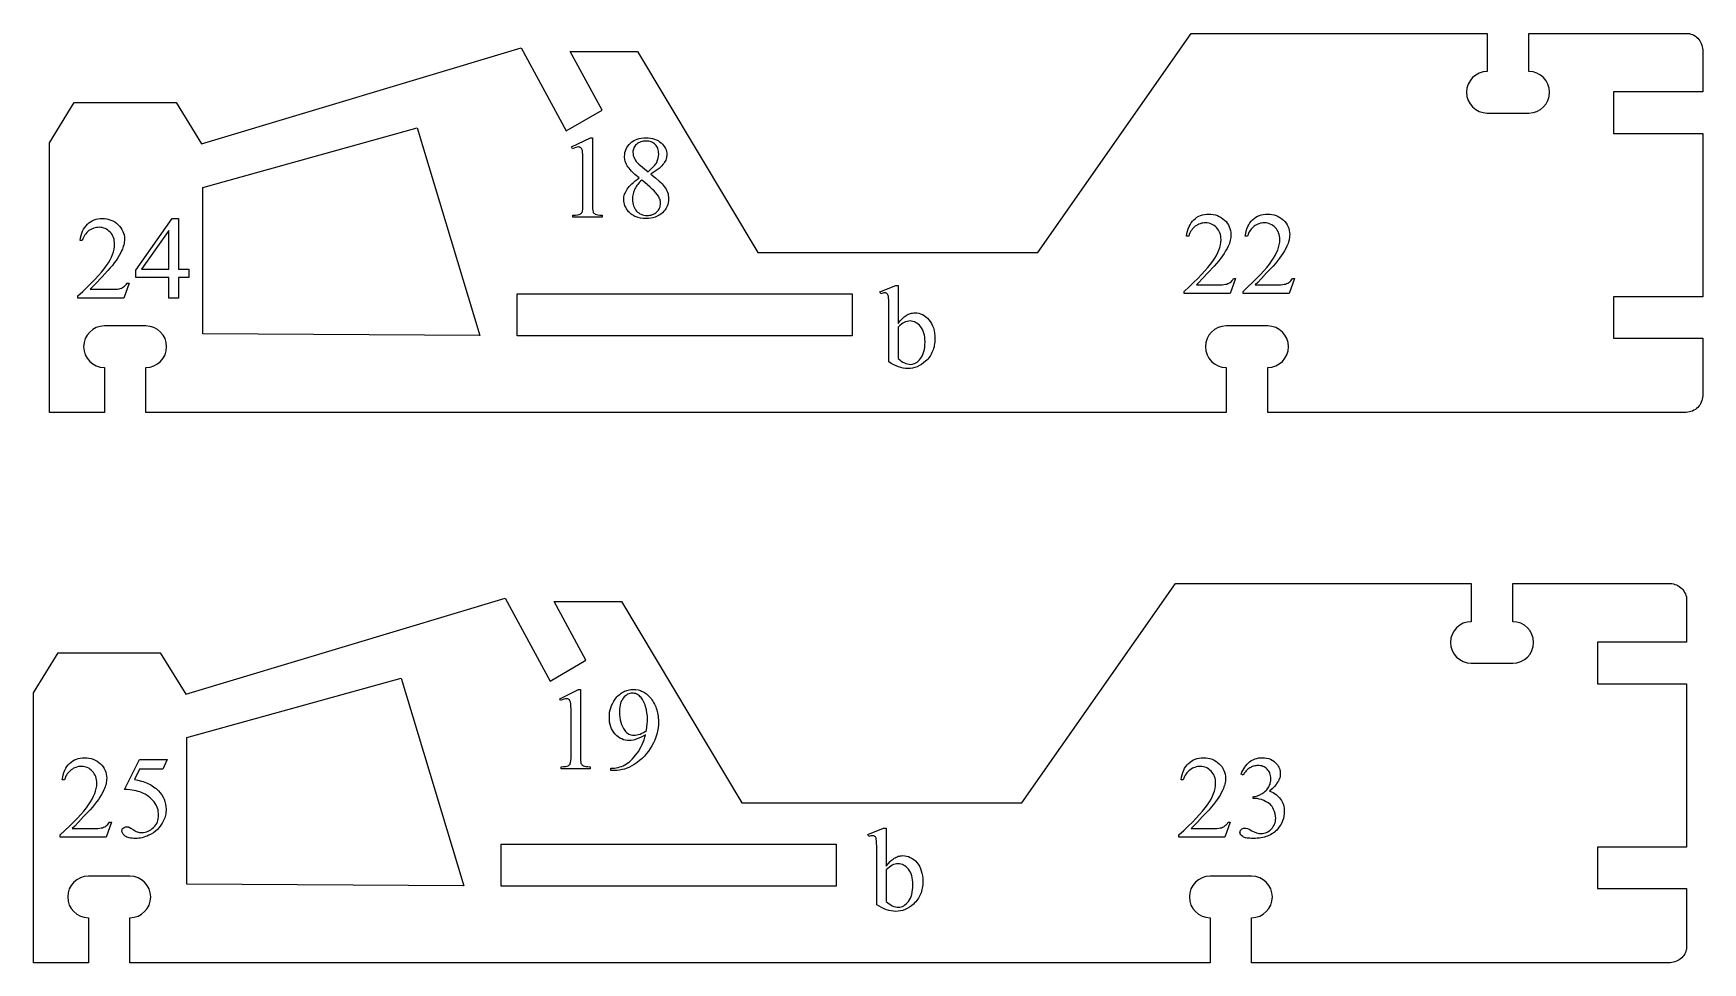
# Model space of a CAD drawing. Extents: x 6 to 600, y -207 to 349.
# Drawn here: x 392.1 to 512.7, y 15 to 82.2 of the extents above; entities that cross this region are included whole.
import ezdxf

# ---------------------------------------------------------------- set-up
doc = ezdxf.new("R2010")
doc.units = 0
doc.header["$MEASUREMENT"] = 0
for name, color, linetype in [('EXT', 1, 'CONTINUOUS'), ('INT', 5, 'CONTINUOUS'), ('TEXT', 18, 'CONTINUOUS')]:
    doc.layers.add(name, color=color, linetype=linetype)

msp = doc.modelspace()

# ---------------------------------------------------------------- linework, layer by layer
at = {"layer": 'EXT'}
for points in [[(395.01, 77.15), (402.36, 77.15), (404.21, 74.17), (427.29, 81.1), (430.54, 75.1), (433.14, 76.61), (430.84, 80.85), (435.71, 80.85), (444.41, 66.3), (464.63, 66.3), (475.72, 82.15), (497.11, 82.15), (497.11, 79.39, 1), (497.11, 76.39), (500.11, 76.39, 1), (500.11, 79.39), (500.11, 82.15), (511.47, 82.15), (511.59, 82.15), (511.71, 82.13), (511.82, 82.1), (511.93, 82.06), (512.04, 82.01), (512.14, 81.95), (512.23, 81.88), (512.31, 81.8), (512.39, 81.71), (512.46, 81.62), (512.52, 81.52), (512.57, 81.42), (512.61, 81.31), (512.64, 81.19), (512.66, 81.07), (512.67, 80.95), (512.67, 77.92), (506.23, 77.92), (506.23, 74.92), (512.67, 74.92), (512.67, 63.11), (506.23, 63.11), (506.23, 60.11), (512.67, 60.11), (512.67, 55.95), (512.66, 55.83), (512.64, 55.71), (512.61, 55.6), (512.57, 55.49), (512.52, 55.38), (512.46, 55.28), (512.39, 55.19), (512.31, 55.1), (512.23, 55.03), (512.14, 54.96), (512.04, 54.9), (511.93, 54.85), (511.82, 54.81), (511.71, 54.78), (511.59, 54.76), (511.47, 54.75), (500.3, 54.75), (481.24, 54.75), (481.24, 58, 1), (481.24, 61), (478.24, 61, 1), (478.24, 58), (478.24, 54.75), (468.87, 54.75), (468.84, 54.75), (400.18, 54.75), (400.18, 58, 1), (400.18, 61), (397.18, 61, 1), (397.18, 58), (397.18, 54.75), (393.21, 54.75), (393.21, 74.25)], [(393.85, 37.37), (401.21, 37.37), (403.06, 34.39), (426.14, 41.33), (429.39, 35.33), (431.98, 36.83), (429.69, 41.07), (434.55, 41.07), (443.25, 26.52), (463.48, 26.52), (474.57, 42.37), (495.95, 42.37), (495.95, 39.62, 1), (495.95, 36.62), (498.95, 36.62, 1), (498.95, 39.62), (498.95, 42.37), (510.31, 42.37), (510.43, 42.37), (510.55, 42.35), (510.67, 42.32), (510.78, 42.28), (510.88, 42.23), (510.98, 42.17), (511.07, 42.1), (511.16, 42.02), (511.24, 41.94), (511.3, 41.84), (511.36, 41.74), (511.42, 41.64), (511.46, 41.53), (511.49, 41.41), (511.5, 41.3), (511.51, 41.17), (511.51, 38.14), (505.07, 38.14), (505.07, 35.14), (511.51, 35.14), (511.51, 23.33), (505.07, 23.33), (505.07, 20.33), (511.51, 20.33), (511.51, 16.17), (511.5, 16.05), (511.49, 15.93), (511.46, 15.82), (511.42, 15.71), (511.37, 15.6), (511.3, 15.5), (511.24, 15.41), (511.16, 15.33), (511.07, 15.25), (510.98, 15.18), (510.88, 15.12), (510.78, 15.07), (510.67, 15.03), (510.55, 15), (510.43, 14.98), (510.31, 14.97), (499.15, 14.97), (480.08, 14.97), (480.08, 18.22, 1), (480.08, 21.22), (477.08, 21.22, 1), (477.08, 18.22), (477.08, 14.97), (467.71, 14.97), (467.68, 14.97), (399.03, 14.97), (399.03, 18.22, 1), (399.03, 21.22), (396.03, 21.22, 1), (396.03, 18.22), (396.03, 14.97), (392.05, 14.97), (392.05, 34.47)]]:
    msp.add_lwpolyline(points, format="xyb", close=True, dxfattribs=at)
at = {"layer": 'INT'}
for points in [[(424.32, 60.3), (404.29, 60.42), (404.29, 71.02), (419.79, 75.32)], [(427, 63.31), (451.22, 63.31), (451.22, 60.28), (427, 60.28)], [(423.16, 20.52), (403.13, 20.64), (403.13, 31.24), (418.63, 35.54)], [(425.85, 23.53), (450.07, 23.53), (450.07, 20.5), (425.85, 20.5)]]:
    msp.add_lwpolyline(points, close=True, dxfattribs=at)
at = {"layer": 'TEXT'}
for points in [[(430.94, 73.94), (432.31, 74.6), (432.45, 74.6), (432.45, 69.85), (432.45, 69.64), (432.46, 69.47), (432.47, 69.34), (432.49, 69.26), (432.51, 69.21), (432.55, 69.16), (432.59, 69.12), (432.65, 69.09), (432.73, 69.06), (432.84, 69.04), (432.98, 69.02), (433.16, 69.02), (433.16, 68.86), (431.04, 68.86), (431.04, 69.02), (431.22, 69.02), (431.37, 69.04), (431.48, 69.06), (431.55, 69.08), (431.61, 69.12), (431.65, 69.15), (431.69, 69.2), (431.72, 69.25), (431.74, 69.32), (431.75, 69.45), (431.76, 69.63), (431.76, 69.85), (431.76, 72.89), (431.76, 73.17), (431.75, 73.39), (431.74, 73.56), (431.72, 73.68), (431.7, 73.74), (431.68, 73.79), (431.65, 73.84), (431.61, 73.87), (431.57, 73.9), (431.53, 73.92), (431.48, 73.93), (431.43, 73.94), (431.35, 73.93), (431.25, 73.9), (431.13, 73.86), (431, 73.81)], [(435.82, 71.7), (435.52, 71.96), (435.39, 72.08), (435.27, 72.19), (435.17, 72.3), (435.09, 72.4), (435.02, 72.49), (434.96, 72.57), (434.92, 72.66), (434.88, 72.74), (434.84, 72.83), (434.82, 72.91), (434.8, 73), (434.78, 73.09), (434.77, 73.17), (434.77, 73.26), (434.78, 73.4), (434.8, 73.53), (434.83, 73.65), (434.88, 73.77), (434.93, 73.89), (435.01, 74), (435.09, 74.11), (435.19, 74.21), (435.3, 74.3), (435.42, 74.38), (435.55, 74.45), (435.68, 74.5), (435.83, 74.55), (435.98, 74.58), (436.15, 74.6), (436.32, 74.6), (436.48, 74.6), (436.64, 74.58), (436.79, 74.55), (436.93, 74.51), (437.06, 74.46), (437.19, 74.4), (437.3, 74.32), (437.41, 74.23), (437.51, 74.14), (437.59, 74.04), (437.66, 73.94), (437.72, 73.84), (437.77, 73.73), (437.8, 73.62), (437.82, 73.51), (437.83, 73.39), (437.82, 73.31), (437.81, 73.23), (437.8, 73.15), (437.77, 73.07), (437.74, 72.99), (437.7, 72.91), (437.66, 72.83), (437.6, 72.75), (437.54, 72.67), (437.46, 72.58), (437.37, 72.49), (437.26, 72.39), (437.13, 72.29), (436.99, 72.19), (436.84, 72.09), (436.67, 71.98), (437, 71.71), (437.28, 71.47), (437.39, 71.37), (437.49, 71.27), (437.57, 71.17), (437.64, 71.09), (437.71, 70.98), (437.77, 70.88), (437.83, 70.77), (437.87, 70.66), (437.91, 70.54), (437.93, 70.43), (437.95, 70.31), (437.95, 70.2), (437.94, 70.05), (437.92, 69.91), (437.89, 69.78), (437.84, 69.65), (437.77, 69.52), (437.7, 69.4), (437.6, 69.29), (437.5, 69.18), (437.38, 69.08), (437.26, 69), (437.12, 68.93), (436.98, 68.87), (436.82, 68.82), (436.66, 68.79), (436.49, 68.77), (436.31, 68.76), (436.12, 68.77), (435.93, 68.79), (435.76, 68.83), (435.6, 68.89), (435.52, 68.92), (435.45, 68.96), (435.38, 69), (435.31, 69.04), (435.24, 69.09), (435.18, 69.15), (435.12, 69.2), (435.06, 69.26), (434.98, 69.37), (434.91, 69.47), (434.85, 69.58), (434.8, 69.69), (434.76, 69.8), (434.73, 69.91), (434.71, 70.03), (434.71, 70.14), (434.71, 70.24), (434.72, 70.33), (434.74, 70.42), (434.77, 70.52), (434.81, 70.61), (434.85, 70.7), (434.9, 70.79), (434.96, 70.88), (435.03, 70.98), (435.11, 71.07), (435.2, 71.17), (435.3, 71.27), (435.41, 71.37), (435.54, 71.48), (435.68, 71.59)], [(436.47, 72.14), (436.7, 72.35), (436.88, 72.54), (436.95, 72.63), (437.02, 72.71), (437.07, 72.78), (437.1, 72.85), (437.16, 72.98), (437.2, 73.12), (437.23, 73.27), (437.24, 73.43), (437.23, 73.54), (437.22, 73.64), (437.2, 73.73), (437.18, 73.82), (437.14, 73.9), (437.1, 73.98), (437.05, 74.05), (436.99, 74.12), (436.93, 74.17), (436.86, 74.22), (436.78, 74.27), (436.7, 74.3), (436.62, 74.33), (436.53, 74.35), (436.43, 74.36), (436.32, 74.36), (436.22, 74.36), (436.12, 74.35), (436.03, 74.33), (435.94, 74.3), (435.86, 74.27), (435.78, 74.23), (435.71, 74.18), (435.64, 74.12), (435.57, 74.06), (435.52, 73.99), (435.47, 73.92), (435.44, 73.85), (435.41, 73.78), (435.39, 73.7), (435.37, 73.63), (435.37, 73.55), (435.38, 73.44), (435.4, 73.33), (435.43, 73.22), (435.48, 73.11), (435.54, 73.01), (435.61, 72.9), (435.7, 72.8), (435.79, 72.7)], [(436.02, 71.54), (435.93, 71.46), (435.86, 71.39), (435.78, 71.31), (435.72, 71.23), (435.66, 71.15), (435.6, 71.07), (435.55, 70.99), (435.51, 70.91), (435.47, 70.82), (435.44, 70.73), (435.41, 70.64), (435.38, 70.55), (435.37, 70.46), (435.35, 70.36), (435.34, 70.26), (435.34, 70.16), (435.35, 70.03), (435.36, 69.91), (435.38, 69.79), (435.41, 69.68), (435.46, 69.58), (435.51, 69.48), (435.57, 69.39), (435.63, 69.31), (435.71, 69.23), (435.79, 69.17), (435.88, 69.11), (435.97, 69.07), (436.06, 69.03), (436.16, 69.01), (436.27, 68.99), (436.38, 68.99), (436.49, 68.99), (436.59, 69), (436.69, 69.02), (436.78, 69.05), (436.87, 69.09), (436.95, 69.13), (437.03, 69.18), (437.1, 69.24), (437.16, 69.3), (437.21, 69.37), (437.26, 69.44), (437.3, 69.52), (437.33, 69.6), (437.35, 69.68), (437.36, 69.77), (437.37, 69.85), (437.36, 69.93), (437.36, 70), (437.34, 70.07), (437.33, 70.14), (437.3, 70.2), (437.28, 70.27), (437.25, 70.33), (437.21, 70.39), (437.13, 70.5), (437.02, 70.63), (436.9, 70.76), (436.76, 70.9), (436.61, 71.04), (436.43, 71.2), (436.23, 71.36)], [(398.98, 64.1), (398.58, 63.02), (395.26, 63.02), (395.26, 63.18), (395.62, 63.5), (395.94, 63.81), (396.24, 64.11), (396.51, 64.39), (396.76, 64.65), (396.97, 64.9), (397.16, 65.14), (397.33, 65.36), (397.47, 65.57), (397.59, 65.77), (397.69, 65.97), (397.77, 66.17), (397.84, 66.36), (397.89, 66.55), (397.91, 66.73), (397.92, 66.9), (397.92, 67.04), (397.9, 67.16), (397.88, 67.28), (397.84, 67.39), (397.8, 67.5), (397.74, 67.6), (397.67, 67.7), (397.6, 67.78), (397.51, 67.86), (397.42, 67.93), (397.33, 67.99), (397.24, 68.04), (397.14, 68.08), (397.03, 68.11), (396.92, 68.12), (396.81, 68.13), (396.71, 68.12), (396.61, 68.11), (396.51, 68.09), (396.42, 68.07), (396.33, 68.03), (396.24, 67.99), (396.15, 67.94), (396.07, 67.89), (395.99, 67.82), (395.91, 67.75), (395.84, 67.67), (395.78, 67.59), (395.72, 67.49), (395.67, 67.39), (395.62, 67.29), (395.58, 67.17), (395.43, 67.17), (395.46, 67.36), (395.5, 67.54), (395.55, 67.7), (395.61, 67.85), (395.68, 67.99), (395.76, 68.12), (395.86, 68.24), (395.96, 68.35), (396.07, 68.45), (396.19, 68.53), (396.31, 68.6), (396.44, 68.66), (396.58, 68.71), (396.72, 68.74), (396.87, 68.76), (397.03, 68.76), (397.2, 68.76), (397.36, 68.74), (397.51, 68.7), (397.66, 68.65), (397.8, 68.59), (397.93, 68.52), (398.06, 68.43), (398.17, 68.32), (398.28, 68.21), (398.37, 68.09), (398.45, 67.97), (398.52, 67.84), (398.57, 67.71), (398.6, 67.58), (398.63, 67.43), (398.63, 67.29), (398.63, 67.18), (398.62, 67.07), (398.6, 66.97), (398.58, 66.86), (398.55, 66.75), (398.52, 66.65), (398.48, 66.54), (398.43, 66.43), (398.35, 66.26), (398.26, 66.09), (398.15, 65.92), (398.03, 65.74), (397.9, 65.56), (397.76, 65.38), (397.6, 65.2), (397.44, 65.01), (396.97, 64.5), (396.6, 64.1), (396.32, 63.82), (396.15, 63.65), (397.62, 63.65), (397.82, 63.65), (398, 63.66), (398.14, 63.67), (398.24, 63.68), (398.33, 63.7), (398.42, 63.73), (398.5, 63.77), (398.57, 63.82), (398.64, 63.87), (398.71, 63.94), (398.77, 64.02), (398.82, 64.1)], [(403.28, 65.1), (403.28, 64.51), (402.53, 64.51), (402.53, 63.02), (401.84, 63.02), (401.84, 64.51), (399.46, 64.51), (399.46, 65.04), (402.07, 68.76), (402.53, 68.76), (402.53, 65.1)], [(478.92, 64.43), (478.53, 63.35), (475.21, 63.35), (475.21, 63.5), (475.56, 63.83), (475.89, 64.14), (476.19, 64.43), (476.46, 64.71), (476.7, 64.98), (476.92, 65.23), (477.11, 65.46), (477.27, 65.68), (477.41, 65.89), (477.53, 66.1), (477.64, 66.3), (477.72, 66.49), (477.79, 66.68), (477.83, 66.87), (477.86, 67.05), (477.87, 67.23), (477.86, 67.36), (477.85, 67.49), (477.82, 67.61), (477.79, 67.72), (477.74, 67.83), (477.68, 67.93), (477.62, 68.02), (477.54, 68.11), (477.46, 68.19), (477.37, 68.26), (477.28, 68.32), (477.18, 68.37), (477.08, 68.41), (476.98, 68.43), (476.87, 68.45), (476.76, 68.45), (476.65, 68.45), (476.56, 68.44), (476.46, 68.42), (476.36, 68.39), (476.27, 68.36), (476.18, 68.32), (476.1, 68.27), (476.01, 68.21), (475.93, 68.15), (475.86, 68.08), (475.79, 68), (475.73, 67.91), (475.67, 67.82), (475.61, 67.72), (475.57, 67.61), (475.53, 67.5), (475.37, 67.5), (475.4, 67.69), (475.44, 67.86), (475.5, 68.03), (475.56, 68.18), (475.63, 68.32), (475.71, 68.45), (475.8, 68.57), (475.9, 68.68), (476.02, 68.77), (476.13, 68.86), (476.26, 68.93), (476.39, 68.99), (476.53, 69.03), (476.67, 69.06), (476.82, 69.08), (476.98, 69.09), (477.14, 69.08), (477.31, 69.06), (477.46, 69.03), (477.61, 68.98), (477.74, 68.92), (477.88, 68.84), (478, 68.75), (478.12, 68.65), (478.23, 68.54), (478.32, 68.42), (478.4, 68.3), (478.46, 68.17), (478.51, 68.04), (478.55, 67.9), (478.57, 67.76), (478.58, 67.61), (478.58, 67.51), (478.57, 67.4), (478.55, 67.29), (478.53, 67.19), (478.5, 67.08), (478.47, 66.97), (478.43, 66.86), (478.38, 66.76), (478.3, 66.59), (478.2, 66.42), (478.1, 66.24), (477.98, 66.07), (477.85, 65.89), (477.7, 65.71), (477.55, 65.52), (477.38, 65.33), (476.92, 64.83), (476.54, 64.43), (476.27, 64.15), (476.09, 63.97), (477.56, 63.97), (477.77, 63.98), (477.94, 63.98), (478.08, 63.99), (478.19, 64.01), (478.28, 64.03), (478.36, 64.06), (478.44, 64.1), (478.52, 64.14), (478.59, 64.2), (478.65, 64.27), (478.71, 64.34), (478.77, 64.43)], [(483.17, 64.43), (482.78, 63.35), (479.46, 63.35), (479.46, 63.5), (479.81, 63.83), (480.14, 64.14), (480.43, 64.43), (480.71, 64.71), (480.95, 64.98), (481.17, 65.23), (481.36, 65.46), (481.52, 65.68), (481.66, 65.89), (481.78, 66.1), (481.88, 66.3), (481.97, 66.49), (482.03, 66.68), (482.08, 66.87), (482.11, 67.05), (482.12, 67.23), (482.11, 67.36), (482.1, 67.49), (482.07, 67.61), (482.03, 67.72), (481.99, 67.83), (481.93, 67.93), (481.87, 68.02), (481.79, 68.11), (481.71, 68.19), (481.62, 68.26), (481.53, 68.32), (481.43, 68.37), (481.33, 68.41), (481.23, 68.43), (481.12, 68.45), (481.01, 68.45), (480.9, 68.45), (480.8, 68.44), (480.71, 68.42), (480.61, 68.39), (480.52, 68.36), (480.43, 68.32), (480.34, 68.27), (480.26, 68.21), (480.18, 68.15), (480.11, 68.08), (480.04, 68), (479.97, 67.91), (479.92, 67.82), (479.86, 67.72), (479.82, 67.61), (479.77, 67.5), (479.62, 67.5), (479.65, 67.69), (479.69, 67.86), (479.74, 68.03), (479.8, 68.18), (479.88, 68.32), (479.96, 68.45), (480.05, 68.57), (480.15, 68.68), (480.26, 68.77), (480.38, 68.86), (480.5, 68.93), (480.64, 68.99), (480.77, 69.03), (480.92, 69.06), (481.07, 69.08), (481.23, 69.09), (481.39, 69.08), (481.55, 69.06), (481.71, 69.03), (481.85, 68.98), (481.99, 68.92), (482.12, 68.84), (482.25, 68.75), (482.37, 68.65), (482.48, 68.54), (482.57, 68.42), (482.65, 68.3), (482.71, 68.17), (482.76, 68.04), (482.8, 67.9), (482.82, 67.76), (482.83, 67.61), (482.82, 67.51), (482.81, 67.4), (482.8, 67.29), (482.78, 67.19), (482.75, 67.08), (482.71, 66.97), (482.67, 66.86), (482.63, 66.76), (482.54, 66.59), (482.45, 66.42), (482.34, 66.24), (482.22, 66.07), (482.09, 65.89), (481.95, 65.71), (481.8, 65.52), (481.63, 65.33), (481.16, 64.83), (480.79, 64.43), (480.52, 64.15), (480.34, 63.97), (481.81, 63.97), (482.02, 63.98), (482.19, 63.98), (482.33, 63.99), (482.44, 64.01), (482.53, 64.03), (482.61, 64.06), (482.69, 64.1), (482.76, 64.14), (482.83, 64.2), (482.9, 64.27), (482.96, 64.34), (483.02, 64.43)], [(401.84, 65.1), (401.84, 67.89), (399.87, 65.1)], [(454.55, 61.18), (454.69, 61.36), (454.83, 61.51), (454.9, 61.58), (454.97, 61.65), (455.05, 61.7), (455.12, 61.75), (455.2, 61.8), (455.27, 61.84), (455.35, 61.87), (455.42, 61.9), (455.5, 61.92), (455.58, 61.93), (455.66, 61.94), (455.74, 61.95), (455.88, 61.94), (456.02, 61.92), (456.16, 61.88), (456.29, 61.82), (456.41, 61.75), (456.53, 61.67), (456.65, 61.56), (456.76, 61.45), (456.86, 61.32), (456.95, 61.17), (457.02, 61.02), (457.09, 60.86), (457.13, 60.68), (457.17, 60.49), (457.19, 60.29), (457.19, 60.08), (457.19, 59.95), (457.18, 59.83), (457.17, 59.71), (457.15, 59.6), (457.13, 59.49), (457.1, 59.38), (457.07, 59.27), (457.03, 59.17), (456.98, 59.07), (456.93, 58.97), (456.88, 58.87), (456.82, 58.78), (456.75, 58.7), (456.68, 58.61), (456.6, 58.53), (456.52, 58.45), (456.38, 58.33), (456.23, 58.22), (456.07, 58.13), (455.91, 58.05), (455.75, 57.99), (455.58, 57.95), (455.41, 57.93), (455.24, 57.92), (455.07, 57.93), (454.9, 57.95), (454.73, 57.99), (454.56, 58.04), (454.39, 58.11), (454.22, 58.19), (454.04, 58.29), (453.86, 58.4), (453.86, 62.34), (453.86, 62.63), (453.86, 62.86), (453.85, 63.03), (453.83, 63.13), (453.81, 63.2), (453.79, 63.26), (453.77, 63.3), (453.73, 63.34), (453.7, 63.36), (453.66, 63.38), (453.62, 63.39), (453.57, 63.39), (453.51, 63.39), (453.44, 63.37), (453.36, 63.35), (453.28, 63.32), (453.22, 63.47), (454.36, 63.93), (454.55, 63.93)], [(454.55, 60.91), (454.55, 58.64), (454.65, 58.54), (454.76, 58.46), (454.87, 58.39), (454.99, 58.33), (455.1, 58.28), (455.21, 58.25), (455.33, 58.23), (455.45, 58.22), (455.54, 58.23), (455.63, 58.25), (455.72, 58.28), (455.81, 58.33), (455.9, 58.38), (455.99, 58.45), (456.07, 58.54), (456.15, 58.64), (456.23, 58.75), (456.29, 58.87), (456.35, 59), (456.4, 59.15), (456.43, 59.3), (456.46, 59.47), (456.47, 59.65), (456.48, 59.84), (456.47, 60.02), (456.46, 60.19), (456.43, 60.34), (456.4, 60.49), (456.35, 60.62), (456.29, 60.75), (456.23, 60.86), (456.15, 60.97), (456.07, 61.06), (455.98, 61.14), (455.89, 61.2), (455.8, 61.26), (455.71, 61.3), (455.61, 61.33), (455.51, 61.35), (455.41, 61.36), (455.3, 61.35), (455.19, 61.33), (455.08, 61.29), (454.97, 61.25), (454.88, 61.19), (454.78, 61.12), (454.67, 61.03)], [(430.08, 34.05), (431.45, 34.72), (431.59, 34.72), (431.59, 29.97), (431.59, 29.76), (431.59, 29.59), (431.61, 29.46), (431.62, 29.38), (431.65, 29.33), (431.69, 29.28), (431.73, 29.24), (431.79, 29.21), (431.87, 29.18), (431.98, 29.16), (432.12, 29.14), (432.29, 29.13), (432.29, 28.98), (430.18, 28.98), (430.18, 29.13), (430.36, 29.14), (430.51, 29.16), (430.62, 29.18), (430.69, 29.2), (430.75, 29.24), (430.79, 29.27), (430.83, 29.32), (430.85, 29.36), (430.87, 29.44), (430.89, 29.57), (430.9, 29.74), (430.9, 29.97), (430.9, 33.01), (430.9, 33.29), (430.89, 33.51), (430.88, 33.68), (430.86, 33.8), (430.84, 33.86), (430.82, 33.91), (430.79, 33.96), (430.75, 33.99), (430.71, 34.02), (430.67, 34.04), (430.62, 34.05), (430.57, 34.05), (430.48, 34.05), (430.39, 34.02), (430.27, 33.98), (430.14, 33.93)], [(433.78, 28.87), (433.78, 29.02), (433.91, 29.02), (434.04, 29.04), (434.17, 29.06), (434.3, 29.09), (434.42, 29.12), (434.55, 29.16), (434.67, 29.21), (434.78, 29.27), (434.9, 29.34), (435.01, 29.41), (435.13, 29.5), (435.24, 29.6), (435.35, 29.71), (435.46, 29.84), (435.57, 29.97), (435.68, 30.12), (435.79, 30.27), (435.88, 30.43), (435.97, 30.59), (436.05, 30.75), (436.12, 30.92), (436.18, 31.09), (436.24, 31.27), (436.28, 31.45), (436.12, 31.35), (435.97, 31.27), (435.81, 31.19), (435.66, 31.14), (435.52, 31.09), (435.38, 31.06), (435.24, 31.04), (435.11, 31.03), (434.96, 31.04), (434.82, 31.06), (434.69, 31.09), (434.56, 31.15), (434.43, 31.21), (434.31, 31.29), (434.2, 31.38), (434.09, 31.49), (433.99, 31.61), (433.91, 31.74), (433.83, 31.87), (433.77, 32.02), (433.73, 32.18), (433.69, 32.35), (433.67, 32.52), (433.67, 32.71), (433.67, 32.89), (433.69, 33.07), (433.73, 33.24), (433.77, 33.4), (433.83, 33.57), (433.91, 33.72), (433.99, 33.87), (434.09, 34.02), (434.16, 34.11), (434.22, 34.19), (434.29, 34.26), (434.37, 34.33), (434.44, 34.39), (434.52, 34.45), (434.6, 34.5), (434.68, 34.55), (434.76, 34.59), (434.85, 34.62), (434.94, 34.65), (435.03, 34.68), (435.13, 34.7), (435.22, 34.71), (435.32, 34.72), (435.42, 34.72), (435.59, 34.71), (435.76, 34.69), (435.84, 34.67), (435.91, 34.64), (435.99, 34.61), (436.07, 34.58), (436.21, 34.5), (436.35, 34.4), (436.48, 34.28), (436.61, 34.15), (436.68, 34.06), (436.75, 33.97), (436.81, 33.87), (436.87, 33.77), (436.93, 33.67), (436.98, 33.57), (437.02, 33.47), (437.06, 33.36), (437.1, 33.25), (437.13, 33.13), (437.16, 33.02), (437.18, 32.9), (437.19, 32.78), (437.2, 32.65), (437.21, 32.53), (437.21, 32.4), (437.21, 32.17), (437.19, 31.94), (437.15, 31.71), (437.1, 31.49), (437.03, 31.28), (436.96, 31.06), (436.86, 30.86), (436.75, 30.65), (436.63, 30.45), (436.5, 30.26), (436.36, 30.08), (436.2, 29.91), (436.04, 29.74), (435.86, 29.59), (435.67, 29.44), (435.47, 29.3), (435.3, 29.2), (435.13, 29.11), (434.95, 29.04), (434.77, 28.97), (434.59, 28.93), (434.4, 28.89), (434.21, 28.87), (434.02, 28.87)], [(436.35, 31.76), (436.38, 32.01), (436.41, 32.24), (436.42, 32.44), (436.43, 32.62), (436.42, 32.82), (436.39, 33.04), (436.35, 33.26), (436.29, 33.49), (436.25, 33.6), (436.21, 33.71), (436.17, 33.81), (436.12, 33.9), (436.07, 33.99), (436.02, 34.07), (435.96, 34.14), (435.9, 34.2), (435.84, 34.26), (435.77, 34.31), (435.7, 34.36), (435.63, 34.39), (435.56, 34.42), (435.49, 34.44), (435.41, 34.45), (435.33, 34.45), (435.24, 34.45), (435.15, 34.43), (435.07, 34.41), (434.98, 34.37), (434.91, 34.32), (434.83, 34.27), (434.75, 34.2), (434.68, 34.12), (434.62, 34.03), (434.56, 33.93), (434.51, 33.83), (434.48, 33.71), (434.44, 33.58), (434.42, 33.44), (434.41, 33.29), (434.41, 33.13), (434.41, 32.92), (434.43, 32.72), (434.46, 32.53), (434.5, 32.35), (434.55, 32.19), (434.61, 32.04), (434.69, 31.89), (434.78, 31.76), (434.84, 31.68), (434.92, 31.61), (434.99, 31.55), (435.08, 31.5), (435.16, 31.46), (435.25, 31.43), (435.34, 31.41), (435.44, 31.41), (435.54, 31.41), (435.65, 31.43), (435.76, 31.46), (435.89, 31.5), (436.02, 31.55), (436.14, 31.61), (436.25, 31.68)], [(397.69, 25.13), (397.3, 24.05), (393.98, 24.05), (393.98, 24.2), (394.33, 24.53), (394.66, 24.84), (394.96, 25.13), (395.23, 25.41), (395.47, 25.68), (395.69, 25.93), (395.88, 26.16), (396.04, 26.38), (396.18, 26.59), (396.3, 26.8), (396.4, 27), (396.49, 27.19), (396.55, 27.38), (396.6, 27.57), (396.63, 27.75), (396.64, 27.93), (396.63, 28.06), (396.62, 28.18), (396.59, 28.3), (396.56, 28.42), (396.51, 28.52), (396.45, 28.62), (396.39, 28.72), (396.31, 28.81), (396.23, 28.89), (396.14, 28.96), (396.05, 29.02), (395.95, 29.07), (395.85, 29.1), (395.75, 29.13), (395.64, 29.15), (395.53, 29.15), (395.42, 29.15), (395.32, 29.14), (395.23, 29.12), (395.13, 29.09), (395.04, 29.06), (394.95, 29.02), (394.87, 28.97), (394.78, 28.91), (394.7, 28.85), (394.63, 28.77), (394.56, 28.7), (394.5, 28.61), (394.44, 28.52), (394.38, 28.42), (394.34, 28.31), (394.29, 28.2), (394.14, 28.2), (394.17, 28.39), (394.21, 28.56), (394.26, 28.72), (394.33, 28.88), (394.4, 29.02), (394.48, 29.15), (394.57, 29.27), (394.67, 29.38), (394.78, 29.47), (394.9, 29.56), (395.03, 29.63), (395.16, 29.69), (395.29, 29.73), (395.44, 29.76), (395.59, 29.78), (395.75, 29.79), (395.91, 29.78), (396.07, 29.76), (396.23, 29.73), (396.37, 29.68), (396.51, 29.62), (396.65, 29.54), (396.77, 29.45), (396.89, 29.35), (397, 29.24), (397.09, 29.12), (397.17, 29), (397.23, 28.87), (397.28, 28.74), (397.32, 28.6), (397.34, 28.46), (397.35, 28.31), (397.34, 28.2), (397.34, 28.1), (397.32, 27.99), (397.3, 27.88), (397.27, 27.78), (397.24, 27.67), (397.2, 27.56), (397.15, 27.46), (397.07, 27.29), (396.97, 27.12), (396.86, 26.94), (396.75, 26.76), (396.62, 26.59), (396.47, 26.4), (396.32, 26.22), (396.15, 26.03), (395.68, 25.53), (395.31, 25.13), (395.04, 24.85), (394.86, 24.67), (396.33, 24.67), (396.54, 24.68), (396.71, 24.68), (396.85, 24.69), (396.96, 24.71), (397.05, 24.73), (397.13, 24.76), (397.21, 24.79), (397.29, 24.84), (397.36, 24.9), (397.42, 24.96), (397.48, 25.04), (397.54, 25.13)], [(401.73, 29.67), (401.41, 28.97), (399.72, 28.97), (399.35, 28.21), (399.61, 28.16), (399.87, 28.1), (399.99, 28.06), (400.11, 28.02), (400.22, 27.98), (400.33, 27.93), (400.44, 27.87), (400.54, 27.82), (400.64, 27.76), (400.74, 27.69), (400.83, 27.62), (400.92, 27.55), (401.01, 27.47), (401.09, 27.39), (401.22, 27.25), (401.33, 27.1), (401.43, 26.94), (401.5, 26.78), (401.56, 26.61), (401.61, 26.44), (401.63, 26.25), (401.64, 26.07), (401.64, 25.96), (401.63, 25.85), (401.62, 25.74), (401.6, 25.64), (401.57, 25.54), (401.54, 25.44), (401.5, 25.34), (401.46, 25.25), (401.36, 25.06), (401.26, 24.9), (401.14, 24.74), (401.01, 24.6), (400.87, 24.48), (400.72, 24.36), (400.56, 24.26), (400.4, 24.18), (400.28, 24.12), (400.16, 24.08), (400.04, 24.04), (399.91, 24), (399.79, 23.98), (399.67, 23.96), (399.54, 23.95), (399.42, 23.95), (399.3, 23.95), (399.18, 23.96), (399.08, 23.97), (398.98, 23.99), (398.89, 24.01), (398.81, 24.04), (398.74, 24.08), (398.68, 24.12), (398.63, 24.16), (398.58, 24.21), (398.54, 24.25), (398.51, 24.3), (398.48, 24.35), (398.47, 24.4), (398.45, 24.45), (398.45, 24.5), (398.46, 24.56), (398.47, 24.61), (398.5, 24.66), (398.55, 24.7), (398.6, 24.74), (398.65, 24.77), (398.72, 24.79), (398.79, 24.79), (398.89, 24.78), (398.93, 24.77), (398.98, 24.76), (399.09, 24.7), (399.25, 24.59), (399.33, 24.54), (399.41, 24.5), (399.49, 24.46), (399.56, 24.43), (399.64, 24.4), (399.72, 24.39), (399.8, 24.38), (399.88, 24.37), (400, 24.38), (400.12, 24.4), (400.23, 24.43), (400.34, 24.47), (400.44, 24.52), (400.54, 24.58), (400.64, 24.66), (400.73, 24.74), (400.82, 24.84), (400.9, 24.93), (400.96, 25.04), (401.01, 25.15), (401.05, 25.26), (401.08, 25.38), (401.1, 25.51), (401.1, 25.64), (401.1, 25.76), (401.08, 25.89), (401.06, 26.01), (401.02, 26.13), (400.97, 26.25), (400.92, 26.36), (400.85, 26.48), (400.77, 26.59), (400.69, 26.69), (400.59, 26.8), (400.49, 26.89), (400.38, 26.98), (400.27, 27.06), (400.14, 27.14), (400.01, 27.21), (399.87, 27.27), (399.75, 27.31), (399.62, 27.35), (399.48, 27.39), (399.34, 27.42), (399.18, 27.44), (399.01, 27.46), (398.83, 27.48), (398.64, 27.49), (399.72, 29.67)], [(478.54, 25.13), (478.14, 24.05), (474.82, 24.05), (474.82, 24.2), (475.18, 24.53), (475.5, 24.84), (475.8, 25.13), (476.07, 25.41), (476.32, 25.68), (476.53, 25.93), (476.72, 26.16), (476.89, 26.38), (477.03, 26.59), (477.15, 26.8), (477.25, 27), (477.33, 27.19), (477.4, 27.38), (477.45, 27.57), (477.47, 27.75), (477.48, 27.93), (477.48, 28.06), (477.46, 28.18), (477.44, 28.3), (477.4, 28.42), (477.36, 28.52), (477.3, 28.62), (477.23, 28.72), (477.16, 28.81), (477.07, 28.89), (476.98, 28.96), (476.89, 29.02), (476.8, 29.07), (476.7, 29.1), (476.59, 29.13), (476.48, 29.15), (476.37, 29.15), (476.27, 29.15), (476.17, 29.14), (476.07, 29.12), (475.98, 29.09), (475.89, 29.06), (475.8, 29.02), (475.71, 28.97), (475.63, 28.91), (475.55, 28.85), (475.47, 28.77), (475.4, 28.7), (475.34, 28.61), (475.28, 28.52), (475.23, 28.42), (475.18, 28.31), (475.14, 28.2), (474.99, 28.2), (475.02, 28.39), (475.06, 28.56), (475.11, 28.72), (475.17, 28.88), (475.24, 29.02), (475.33, 29.15), (475.42, 29.27), (475.52, 29.38), (475.63, 29.47), (475.75, 29.56), (475.87, 29.63), (476, 29.69), (476.14, 29.73), (476.28, 29.76), (476.43, 29.78), (476.59, 29.79), (476.76, 29.78), (476.92, 29.76), (477.07, 29.73), (477.22, 29.68), (477.36, 29.62), (477.49, 29.54), (477.62, 29.45), (477.73, 29.35), (477.84, 29.24), (477.94, 29.12), (478.01, 29), (478.08, 28.87), (478.13, 28.74), (478.16, 28.6), (478.19, 28.46), (478.19, 28.31), (478.19, 28.2), (478.18, 28.1), (478.17, 27.99), (478.14, 27.88), (478.12, 27.78), (478.08, 27.67), (478.04, 27.56), (477.99, 27.46), (477.91, 27.29), (477.82, 27.12), (477.71, 26.94), (477.59, 26.76), (477.46, 26.59), (477.32, 26.4), (477.16, 26.22), (477, 26.03), (476.53, 25.53), (476.16, 25.13), (475.89, 24.85), (475.71, 24.67), (477.18, 24.67), (477.38, 24.68), (477.56, 24.68), (477.7, 24.69), (477.81, 24.71), (477.89, 24.73), (477.98, 24.76), (478.06, 24.79), (478.13, 24.84), (478.2, 24.9), (478.27, 24.96), (478.33, 25.04), (478.38, 25.13)], [(479.32, 28.6), (479.38, 28.74), (479.45, 28.87), (479.52, 28.99), (479.59, 29.1), (479.67, 29.21), (479.75, 29.31), (479.84, 29.4), (479.93, 29.48), (480.02, 29.55), (480.12, 29.61), (480.23, 29.67), (480.34, 29.71), (480.46, 29.74), (480.58, 29.77), (480.71, 29.78), (480.84, 29.79), (481.01, 29.78), (481.16, 29.76), (481.31, 29.73), (481.44, 29.68), (481.57, 29.62), (481.68, 29.54), (481.79, 29.45), (481.88, 29.35), (481.95, 29.27), (482, 29.18), (482.05, 29.1), (482.09, 29.01), (482.12, 28.92), (482.14, 28.83), (482.15, 28.74), (482.15, 28.65), (482.15, 28.57), (482.14, 28.49), (482.13, 28.42), (482.11, 28.34), (482.08, 28.26), (482.05, 28.18), (482.01, 28.1), (481.96, 28.02), (481.91, 27.94), (481.85, 27.86), (481.72, 27.7), (481.56, 27.54), (481.38, 27.38), (481.51, 27.32), (481.63, 27.27), (481.74, 27.2), (481.84, 27.13), (481.93, 27.06), (482.02, 26.97), (482.1, 26.89), (482.17, 26.8), (482.23, 26.7), (482.28, 26.6), (482.33, 26.5), (482.37, 26.39), (482.4, 26.27), (482.42, 26.16), (482.43, 26.03), (482.43, 25.91), (482.43, 25.73), (482.4, 25.56), (482.37, 25.39), (482.32, 25.23), (482.25, 25.07), (482.17, 24.92), (482.08, 24.78), (481.97, 24.64), (481.89, 24.56), (481.81, 24.48), (481.72, 24.41), (481.63, 24.34), (481.54, 24.28), (481.44, 24.22), (481.33, 24.17), (481.23, 24.12), (481.11, 24.08), (481, 24.04), (480.88, 24.02), (480.75, 23.99), (480.63, 23.97), (480.49, 23.96), (480.36, 23.95), (480.21, 23.95), (480.08, 23.95), (479.95, 23.96), (479.84, 23.97), (479.74, 23.98), (479.64, 24), (479.57, 24.03), (479.5, 24.05), (479.44, 24.09), (479.35, 24.16), (479.31, 24.2), (479.29, 24.23), (479.26, 24.27), (479.25, 24.31), (479.24, 24.35), (479.23, 24.39), (479.24, 24.45), (479.26, 24.5), (479.29, 24.55), (479.33, 24.6), (479.38, 24.64), (479.44, 24.67), (479.5, 24.69), (479.57, 24.69), (479.67, 24.69), (479.78, 24.66), (479.89, 24.61), (480.1, 24.51), (480.31, 24.4), (480.38, 24.37), (480.44, 24.35), (480.52, 24.33), (480.6, 24.32), (480.68, 24.31), (480.77, 24.31), (480.87, 24.31), (480.97, 24.33), (481.07, 24.35), (481.16, 24.39), (481.26, 24.44), (481.34, 24.49), (481.43, 24.56), (481.51, 24.64), (481.58, 24.72), (481.64, 24.81), (481.7, 24.9), (481.74, 24.99), (481.77, 25.09), (481.8, 25.19), (481.81, 25.3), (481.82, 25.41), (481.81, 25.57), (481.78, 25.73), (481.74, 25.89), (481.67, 26.05), (481.62, 26.16), (481.56, 26.25), (481.5, 26.34), (481.44, 26.4), (481.34, 26.48), (481.23, 26.56), (481.09, 26.63), (480.95, 26.7), (480.79, 26.76), (480.63, 26.8), (480.47, 26.83), (480.31, 26.84), (480.18, 26.84), (480.18, 26.96), (480.26, 26.98), (480.34, 26.99), (480.51, 27.04), (480.67, 27.11), (480.84, 27.2), (480.92, 27.25), (480.99, 27.3), (481.06, 27.36), (481.12, 27.41), (481.18, 27.47), (481.23, 27.54), (481.28, 27.6), (481.32, 27.67), (481.35, 27.74), (481.38, 27.81), (481.41, 27.88), (481.43, 27.96), (481.45, 28.03), (481.46, 28.11), (481.46, 28.19), (481.47, 28.27), (481.46, 28.37), (481.45, 28.47), (481.43, 28.57), (481.4, 28.66), (481.36, 28.74), (481.32, 28.82), (481.26, 28.89), (481.2, 28.96), (481.13, 29.02), (481.06, 29.08), (480.98, 29.12), (480.9, 29.16), (480.81, 29.19), (480.72, 29.21), (480.63, 29.22), (480.53, 29.22), (480.45, 29.22), (480.38, 29.21), (480.3, 29.2), (480.22, 29.18), (480.15, 29.16), (480.08, 29.13), (480.01, 29.09), (479.94, 29.05), (479.88, 29.01), (479.81, 28.95), (479.75, 28.9), (479.69, 28.84), (479.63, 28.77), (479.57, 28.7), (479.46, 28.53)], [(453.68, 21.94), (453.82, 22.12), (453.96, 22.28), (454.03, 22.35), (454.1, 22.41), (454.18, 22.46), (454.25, 22.52), (454.32, 22.56), (454.4, 22.6), (454.48, 22.63), (454.55, 22.66), (454.63, 22.68), (454.71, 22.7), (454.79, 22.7), (454.87, 22.71), (455.01, 22.7), (455.15, 22.68), (455.28, 22.64), (455.41, 22.58), (455.54, 22.51), (455.66, 22.43), (455.78, 22.33), (455.89, 22.21), (455.99, 22.08), (456.08, 21.94), (456.15, 21.78), (456.21, 21.62), (456.26, 21.44), (456.3, 21.25), (456.32, 21.05), (456.32, 20.84), (456.32, 20.72), (456.31, 20.59), (456.3, 20.48), (456.28, 20.36), (456.26, 20.25), (456.23, 20.14), (456.19, 20.03), (456.15, 19.93), (456.11, 19.83), (456.06, 19.73), (456.01, 19.64), (455.94, 19.54), (455.88, 19.46), (455.81, 19.37), (455.73, 19.29), (455.65, 19.21), (455.5, 19.09), (455.35, 18.98), (455.2, 18.89), (455.04, 18.81), (454.88, 18.75), (454.71, 18.71), (454.54, 18.69), (454.36, 18.68), (454.2, 18.69), (454.03, 18.71), (453.86, 18.75), (453.69, 18.8), (453.52, 18.87), (453.34, 18.95), (453.17, 19.05), (452.99, 19.16), (452.99, 23.1), (452.99, 23.39), (452.98, 23.62), (452.97, 23.79), (452.96, 23.89), (452.94, 23.96), (452.92, 24.02), (452.89, 24.06), (452.86, 24.1), (452.83, 24.12), (452.79, 24.14), (452.74, 24.15), (452.7, 24.15), (452.64, 24.15), (452.57, 24.13), (452.49, 24.11), (452.41, 24.09), (452.35, 24.23), (453.49, 24.69), (453.68, 24.69)], [(453.68, 21.67), (453.68, 19.4), (453.78, 19.3), (453.89, 19.22), (454, 19.15), (454.11, 19.09), (454.23, 19.04), (454.34, 19.01), (454.46, 18.99), (454.58, 18.98), (454.67, 18.99), (454.76, 19.01), (454.85, 19.04), (454.94, 19.09), (455.03, 19.14), (455.11, 19.22), (455.2, 19.3), (455.28, 19.4), (455.36, 19.51), (455.42, 19.63), (455.48, 19.76), (455.52, 19.91), (455.56, 20.06), (455.58, 20.23), (455.6, 20.41), (455.61, 20.6), (455.6, 20.78), (455.58, 20.95), (455.56, 21.1), (455.52, 21.25), (455.48, 21.39), (455.42, 21.51), (455.36, 21.62), (455.28, 21.73), (455.2, 21.82), (455.11, 21.9), (455.02, 21.97), (454.93, 22.02), (454.84, 22.06), (454.74, 22.09), (454.64, 22.11), (454.54, 22.12), (454.43, 22.11), (454.32, 22.09), (454.21, 22.06), (454.1, 22.01), (454.01, 21.95), (453.91, 21.88), (453.8, 21.79)]]:
    msp.add_lwpolyline(points, close=True, dxfattribs=at)

doc.saveas('drawing.dxf')
